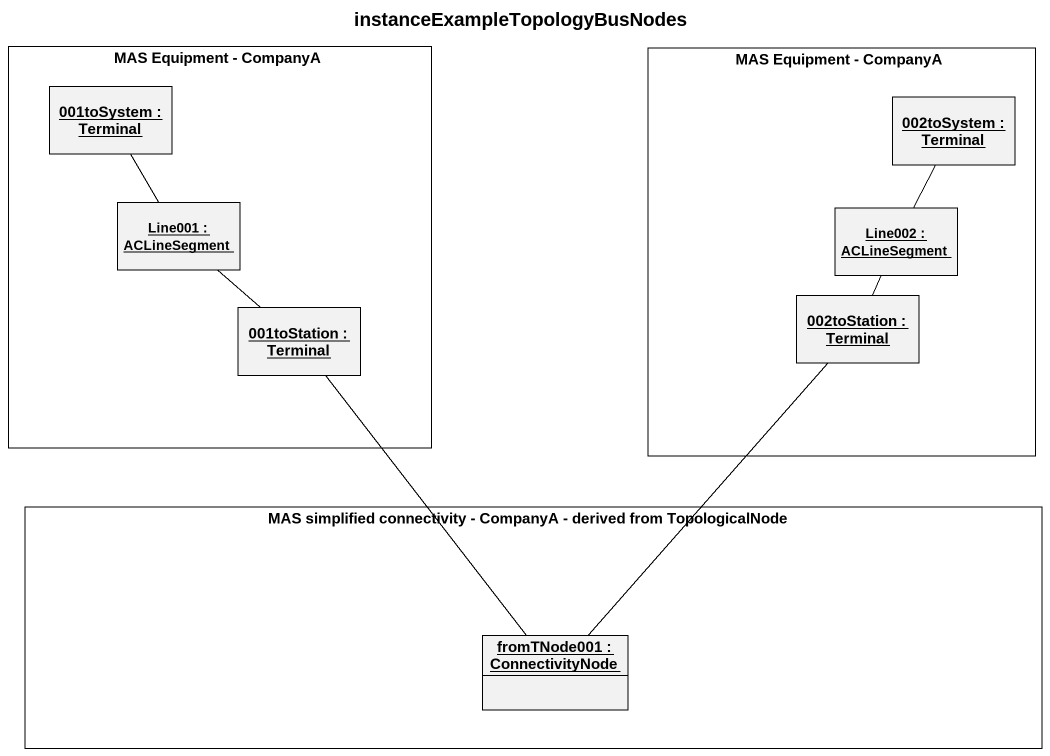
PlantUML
@startuml
title instanceExampleTopologyBusNodes
hide circle
hide empty members
rectangle "MAS Equipment - CompanyA" as MAS_Equipment_CompanyA {
  object "001toSystem : Terminal" as o001toSystem
  object "Line001 : ACLineSegment" as Line001
  object "001toStation : Terminal" as o001toStation
}
rectangle "MAS Equipment - CompanyA" as MAS_Equipment_CompanyA_2 {
  object "002toSystem : Terminal" as o002toSystem
  object "Line002 : ACLineSegment" as Line002
  object "002toStation : Terminal" as o002toStation
}
rectangle "MAS simplified connectivity - CompanyA - derived from TopologicalNode" as MAS_simplified_connectivity {
  object "fromTNode001 : ConnectivityNode" as fromTNode001
}
Line001 -up- o001toSystem
Line002 -up- o002toSystem
o001toStation -up- Line001
o001toStation -- fromTNode001
o002toStation -up- Line002
o002toStation -- fromTNode001
@enduml
